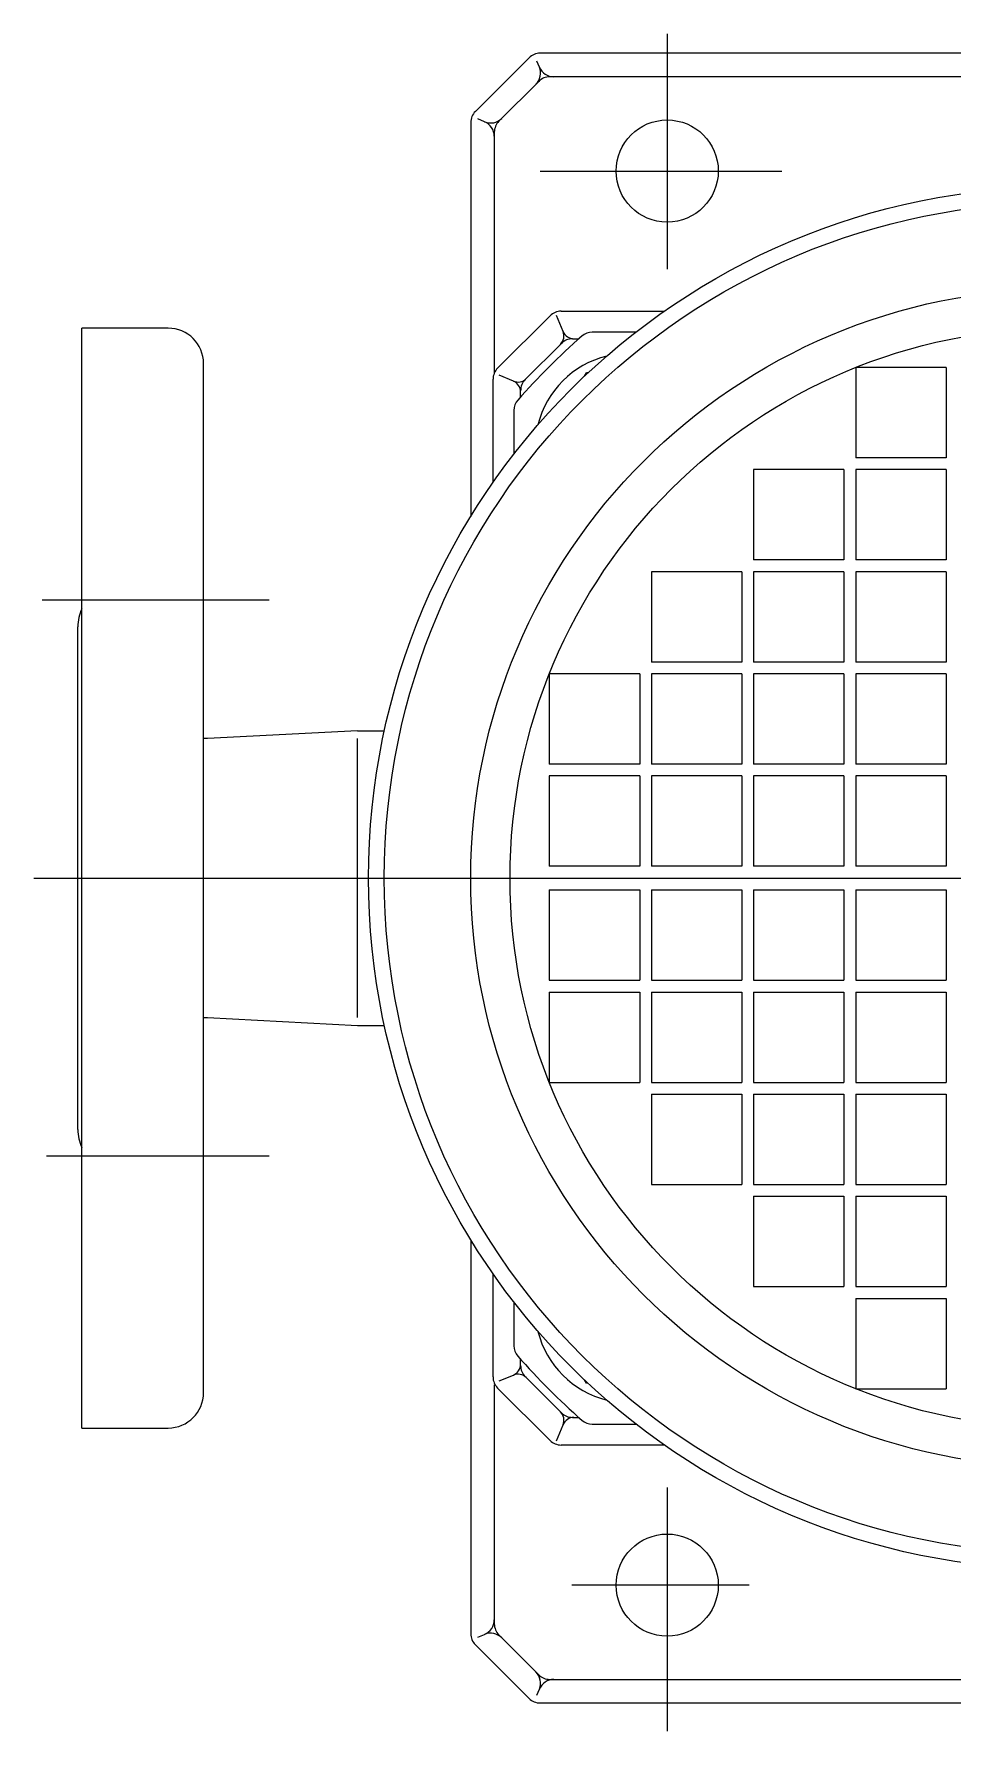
# Model space of a CAD drawing. Header units: millimetres. Extents: x 226317 to 226469, y 8188100 to 8188260.
# Drawn here: x 226391.5586 to 226391.6754, y 8188239.6 to 8188239.816 of the extents above; entities that cross this region are included whole.
import ezdxf

# ---------------------------------------------------------------- set-up
doc = ezdxf.new("R2010")
doc.units = ezdxf.units.MM
doc.layers.add('0-BLOCK-SANIT', color=8, linetype='Continuous', lineweight=25)

# ---------------------------------------------------------------- blocks, each defined once
blk = doc.blocks.new('manifold')
at = {"layer": '0-BLOCK-SANIT', "color": 8, "lineweight": 0}
for p, q in [((0.532647960819304, -1.693482048751321, -9.698933451613519e-07), (0.532647960819304, -1.954361688287463, -9.698933451613519e-07)), ((0.532647960819304, -1.693482048751321, -9.698933451613519e-07), (0.532647960819304, -1.954361688287463, -9.698933451613519e-07)), ((0.4972925828769803, -1.695085566432681, -9.698933451613519e-07), (0.4972925828769803, -1.723431026504841, -9.698933451613519e-07)), ((0.4972925828769803, -1.695085566432681, -9.698933451613519e-07), (0.4972925828769803, -1.723431026504841, -9.698933451613519e-07)), ((0.5680053224787116, -1.723431026504841, -9.698933451613519e-07), (0.5680053224787116, -1.694515986309852, -9.698933451613519e-07)), ((0.5680053224787116, -1.723431026504841, -9.698933451613519e-07), (0.5680053224787116, -1.694515986309852, -9.698933451613519e-07)), ((0.4626480517908931, -1.699563348607626, -9.698933451613519e-07), (0.4626480517908931, -1.710563348548021, -9.698933451613519e-07)), ((0.4626480517908931, -1.699563348607626, -9.698933451613519e-07), (0.6026478679850698, -1.699563348607626, -9.698933451613519e-07)), ((0.4626480517908931, -1.699563348607626, -9.698933451613519e-07), (0.4626480517908931, -1.710563348548021, -9.698933451613519e-07)), ((0.4626480517908931, -1.699563348607626, -9.698933451613519e-07), (0.6026478679850698, -1.699563348607626, -9.698933451613519e-07)), ((0.5006476854905486, -1.699063345731702, -9.698933451613519e-07), (0.5646482361480594, -1.699063345731702, -9.698933451613519e-07)), ((0.5006476854905486, -1.699063345731702, -9.698933451613519e-07), (0.5646482361480594, -1.699063345731702, -9.698933451613519e-07)), ((0.6026478679850698, -1.710563348548021, -9.698933451613519e-07), (0.6026478679850698, -1.699563348607626, -9.698933451613519e-07)), ((0.6026478679850698, -1.710563348548021, -9.698933451613519e-07), (0.6026478679850698, -1.699563348607626, -9.698933451613519e-07)), ((0.467147839255631, -1.715063350216951, -9.698933451613519e-07), (0.5981480525806546, -1.715063350216951, -9.698933451613519e-07)), ((0.467147839255631, -1.715063350216951, -9.698933451613519e-07), (0.5981480525806546, -1.715063350216951, -9.698933451613519e-07)), ((0.5148979602381587, -1.715063350216951, -9.698933451613519e-07), (0.5148979602381587, -1.715563833655324, -9.698933451613519e-07)), ((0.5148979602381587, -1.715063350216951, -9.698933451613519e-07), (0.5148979602381587, -1.715563833655324, -9.698933451613519e-07)), ((0.5503979297354817, -1.715563833655324, -9.698933451613519e-07), (0.5503979297354817, -1.715063350216951, -9.698933451613519e-07)), ((0.5503979297354817, -1.715563833655324, -9.698933451613519e-07), (0.5503979297354817, -1.715063350216951, -9.698933451613519e-07)), ((0.5148981576785445, -1.715563928650226, -9.698933451613519e-07), (0.5138981500640512, -1.734645163582172, -9.698933451613519e-07)), ((0.5148981576785445, -1.715563928650226, -9.698933451613519e-07), (0.5138981500640512, -1.734645163582172, -9.698933451613519e-07)), ((0.5513977622613311, -1.734641538874712, -9.698933451613519e-07), (0.5503978589549661, -1.715562248544302, -9.698933451613519e-07)), ((0.5513977622613311, -1.734641538874712, -9.698933451613519e-07), (0.5503978589549661, -1.715562248544302, -9.698933451613519e-07)), ((0.5138979302719235, -1.734644889773335, -9.698933451613519e-07), (0.5138979302719235, -1.73808556603035, -9.698933451613519e-07)), ((0.5138979302719235, -1.734644889773335, -9.698933451613519e-07), (0.5138979302719235, -1.73808556603035, -9.698933451613519e-07)), ((0.5148979602381587, -1.734643185453024, -9.698933451613519e-07), (0.5503979297354817, -1.734643185453024, -9.698933451613519e-07)), ((0.5148979602381587, -1.734643185453024, -9.698933451613519e-07), (0.5503979297354817, -1.734643185453024, -9.698933451613519e-07)), ((0.5513978386297822, -1.734642937721219, -9.698933451613519e-07), (0.5513978386297822, -1.73808556603035, -9.698933451613519e-07)), ((0.5513978386297822, -1.734642937721219, -9.698933451613519e-07), (0.5513978386297822, -1.73808556603035, -9.698933451613519e-07)), ((0.4350627129897475, -1.749651653633919, -9.698933451613519e-07), (0.4282344551756978, -1.756480086536612, -9.698933451613519e-07)), ((0.4350627129897475, -1.749651653633919, -9.698933451613519e-07), (0.4282344551756978, -1.756480086536612, -9.698933451613519e-07)), ((0.4866129877045751, -1.749066278280225, -9.698933451613519e-07), (0.4364765444770455, -1.749066278280225, -9.698933451613519e-07)), ((0.4866129877045751, -1.749066278280225, -9.698933451613519e-07), (0.4364765444770455, -1.749066278280225, -9.698933451613519e-07)), ((0.628850613720715, -1.749066278280225, -9.698933451613519e-07), (0.5786829655990005, -1.749066278280225, -9.698933451613519e-07)), ((0.628850613720715, -1.749066278280225, -9.698933451613519e-07), (0.5786829655990005, -1.749066278280225, -9.698933451613519e-07)), ((0.6370616974309087, -1.756480198295321, -9.698933451613519e-07), (0.6302332663908601, -1.749651594029274, -9.698933451613519e-07)), ((0.6370616974309087, -1.756480198295321, -9.698933451613519e-07), (0.6302332663908601, -1.749651594029274, -9.698933451613519e-07)), ((0.4360167095437646, -1.749955490173306, -9.698933451613519e-07), (0.4363794969394803, -1.750831326411571, -9.698933451613519e-07)), ((0.4360167095437646, -1.749955490173306, -9.698933451613519e-07), (0.4363794969394803, -1.750831326411571, -9.698933451613519e-07)), ((0.4691492738202214, -1.751901481242385, -9.698933451613519e-07), (0.4822847405448556, -1.751901481242385, -9.698933451613519e-07)), ((0.4691492738202214, -1.751901481242385, -9.698933451613519e-07), (0.4822847405448556, -1.751901481242385, -9.698933451613519e-07)), ((0.5830111810937524, -1.751901481242385, -9.698933451613519e-07), (0.5961467390879989, -1.751901481242385, -9.698933451613519e-07)), ((0.5830111810937524, -1.751901481242385, -9.698933451613519e-07), (0.5961467390879989, -1.751901481242385, -9.698933451613519e-07)), ((0.6289165681228042, -1.750831192301121, -9.698933451613519e-07), (0.6292793555185199, -1.749955365376081, -9.698933451613519e-07)), ((0.6289165681228042, -1.750831192301121, -9.698933451613519e-07), (0.6292793555185199, -1.749955365376081, -9.698933451613519e-07)), ((0.4363053673878312, -1.752651661576238, -9.698933451613519e-07), (0.4312346680089831, -1.757722489477601, -9.698933451613519e-07)), ((0.4363053673878312, -1.752651661576238, -9.698933451613519e-07), (0.4312346680089831, -1.757722489477601, -9.698933451613519e-07)), ((0.468156292103231, -1.752066278771963, -9.698933451613519e-07), (0.4377191895619035, -1.752066278771963, -9.698933451613519e-07)), ((0.468156292103231, -1.752066278771963, -9.698933451613519e-07), (0.4377191895619035, -1.752066278771963, -9.698933451613519e-07)), ((0.4677350157871842, -1.752487529010978, -9.698933451613519e-07), (0.4610703280195594, -1.759152213053312, -9.698933451613519e-07)), ((0.4677350157871842, -1.752487529010978, -9.698933451613519e-07), (0.4610703280195594, -1.759152213053312, -9.698933451613519e-07)), ((0.4686454823240638, -1.752685801999178, -9.698933451613519e-07), (0.4693925390020013, -1.754489352868404, -9.698933451613519e-07)), ((0.4686454823240638, -1.752685801999178, -9.698933451613519e-07), (0.4693925390020013, -1.754489352868404, -9.698933451613519e-07)), ((0.5959032913669944, -1.754489418060984, -9.698933451613519e-07), (0.5966504411771894, -1.752685649262276, -9.698933451613519e-07)), ((0.5959032913669944, -1.754489418060984, -9.698933451613519e-07), (0.5966504411771894, -1.752685649262276, -9.698933451613519e-07)), ((0.627576976083219, -1.752066278771963, -9.698933451613519e-07), (0.5969760240986943, -1.752066278771963, -9.698933451613519e-07)), ((0.627576976083219, -1.752066278771963, -9.698933451613519e-07), (0.5969760240986943, -1.752066278771963, -9.698933451613519e-07)), ((0.604225697927177, -1.759152302460279, -9.698933451613519e-07), (0.5975610101595521, -1.752487612830009, -9.698933451613519e-07)), ((0.604225697927177, -1.759152302460279, -9.698933451613519e-07), (0.5975610101595521, -1.752487612830009, -9.698933451613519e-07)), ((0.6340618273243308, -1.757722949550953, -9.698933451613519e-07), (0.6289911298081279, -1.752652117924299, -9.698933451613519e-07)), ((0.6340618273243308, -1.757722949550953, -9.698933451613519e-07), (0.6289911298081279, -1.752652117924299, -9.698933451613519e-07)), ((0.4691904028877616, -1.756001049594488, -9.698933451613519e-07), (0.4645838523283601, -1.760607602016535, -9.698933451613519e-07)), ((0.4691904028877616, -1.756001049594488, -9.698933451613519e-07), (0.4645838523283601, -1.760607602016535, -9.698933451613519e-07)), ((0.4706045342609286, -1.755414908693638, -9.698933451613519e-07), (0.4713990902528167, -1.755414908693638, -9.698933451613519e-07)), ((0.4706045342609286, -1.755414908693638, -9.698933451613519e-07), (0.4713990902528167, -1.755414908693638, -9.698933451613519e-07)), ((0.478671002201736, -1.754563106165733, -9.698933451613519e-07), (0.4731185724958777, -1.754563106165733, -9.698933451613519e-07)), ((0.478671002201736, -1.754563106165733, -9.698933451613519e-07), (0.4731185724958777, -1.754563106165733, -9.698933451613519e-07)), ((0.5921769225969911, -1.754563106165733, -9.698933451613519e-07), (0.586624919436872, -1.754563106165733, -9.698933451613519e-07)), ((0.5921769225969911, -1.754563106165733, -9.698933451613519e-07), (0.586624919436872, -1.754563106165733, -9.698933451613519e-07)), ((0.5938968313857913, -1.755414908693638, -9.698933451613519e-07), (0.594691296108067, -1.755414908693638, -9.698933451613519e-07)), ((0.5938968313857913, -1.755414908693638, -9.698933451613519e-07), (0.594691296108067, -1.755414908693638, -9.698933451613519e-07)), ((0.6007121754810214, -1.760607687698212, -9.698933451613519e-07), (0.5961056230589747, -1.75600113341352, -9.698933451613519e-07)), ((0.6007121754810214, -1.760607687698212, -9.698933451613519e-07), (0.5961056230589747, -1.75600113341352, -9.698933451613519e-07)), ((0.4276479603722692, -1.757895378337707, -9.698933451613519e-07), (0.4276479603722692, -1.890237174869981, -9.698933451613519e-07)), ((0.4276479603722692, -1.757895378337707, -9.698933451613519e-07), (0.4276479603722692, -1.890237174869981, -9.698933451613519e-07)), ((0.4286451796069741, -1.757477518112864, -9.698933451613519e-07), (0.4294137610122561, -1.757795883284416, -9.698933451613519e-07)), ((0.4286451796069741, -1.757477518112864, -9.698933451613519e-07), (0.4294137610122561, -1.757795883284416, -9.698933451613519e-07)), ((0.6226478694006801, -1.757893182279076, -9.698933451613519e-07), (0.6226478694006801, -1.78865001903614, -9.698933451613519e-07)), ((0.6226478694006801, -1.757893182279076, -9.698933451613519e-07), (0.6226478694006801, -1.78865001903614, -9.698933451613519e-07)), ((0.6358821084722877, -1.757795598299708, -9.698933451613519e-07), (0.6366506880149245, -1.757477229402866, -9.698933451613519e-07)), ((0.6358821084722877, -1.757795598299708, -9.698933451613519e-07), (0.6366506880149245, -1.757477229402866, -9.698933451613519e-07)), ((0.6376478532329202, -1.890236202569213, -9.698933451613519e-07), (0.6376478532329202, -1.757893670292106, -9.698933451613519e-07)), ((0.6376478532329202, -1.890236202569213, -9.698933451613519e-07), (0.6376478532329202, -1.757893670292106, -9.698933451613519e-07)), ((0.4306479608640075, -1.759137565211859, -9.698933451613519e-07), (0.4306479608640075, -1.888994011969771, -9.698933451613519e-07)), ((0.4306479608640075, -1.759137565211859, -9.698933451613519e-07), (0.4306479608640075, -1.888994011969771, -9.698933451613519e-07)), ((0.46048444788903, -1.77370177389821, -9.698933451613519e-07), (0.46048444788903, -1.760566521377768, -9.698933451613519e-07)), ((0.46048444788903, -1.77370177389821, -9.698933451613519e-07), (0.46048444788903, -1.760566521377768, -9.698933451613519e-07)), ((0.4610361298546195, -1.759965658129659, -9.698933451613519e-07), (0.4630723921582103, -1.760809119732585, -9.698933451613519e-07)), ((0.4610361298546195, -1.759965658129659, -9.698933451613519e-07), (0.4630723921582103, -1.760809119732585, -9.698933451613519e-07)), ((0.5181479612365365, -1.75906481401762, -9.698933451613519e-07), (0.5066479602828622, -1.75906481401762, -9.698933451613519e-07)), ((0.5066479602828622, -1.75906481401762, -9.698933451613519e-07), (0.5066479602828622, -1.770564813108649, -9.698933451613519e-07)), ((0.5181479612365365, -1.75906481401762, -9.698933451613519e-07), (0.5066479602828622, -1.75906481401762, -9.698933451613519e-07)), ((0.5066479602828622, -1.75906481401762, -9.698933451613519e-07), (0.5066479602828622, -1.770564813108649, -9.698933451613519e-07)), ((0.5181479612365365, -1.75906481401762, -9.698933451613519e-07), (0.5181479612365365, -1.770564813108649, -9.698933451613519e-07)), ((0.5181479612365365, -1.75906481401762, -9.698933451613519e-07), (0.5181479612365365, -1.770564813108649, -9.698933451613519e-07)), ((0.5196479605510831, -1.75906481401762, -9.698933451613519e-07), (0.5196479605510831, -1.770564813108649, -9.698933451613519e-07)), ((0.5311479615047574, -1.75906481401762, -9.698933451613519e-07), (0.5196479605510831, -1.75906481401762, -9.698933451613519e-07)), ((0.5196479605510831, -1.75906481401762, -9.698933451613519e-07), (0.5196479605510831, -1.770564813108649, -9.698933451613519e-07)), ((0.5311479615047574, -1.75906481401762, -9.698933451613519e-07), (0.5196479605510831, -1.75906481401762, -9.698933451613519e-07)), ((0.5311479615047574, -1.75906481401762, -9.698933451613519e-07), (0.5311479615047574, -1.770564813108649, -9.698933451613519e-07)), ((0.5311479615047574, -1.75906481401762, -9.698933451613519e-07), (0.5311479615047574, -1.770564813108649, -9.698933451613519e-07)), ((0.5341479601338506, -1.770564813108649, -9.698933451613519e-07), (0.5341479601338506, -1.75906481401762, -9.698933451613519e-07)), ((0.5456479610875249, -1.75906481401762, -9.698933451613519e-07), (0.5341479601338506, -1.75906481401762, -9.698933451613519e-07)), ((0.5341479601338506, -1.770564813108649, -9.698933451613519e-07), (0.5341479601338506, -1.75906481401762, -9.698933451613519e-07)), ((0.5456479610875249, -1.75906481401762, -9.698933451613519e-07), (0.5341479601338506, -1.75906481401762, -9.698933451613519e-07)), ((0.5456479610875249, -1.770564813108649, -9.698933451613519e-07), (0.5456479610875249, -1.75906481401762, -9.698933451613519e-07)), ((0.5456479610875249, -1.770564813108649, -9.698933451613519e-07), (0.5456479610875249, -1.75906481401762, -9.698933451613519e-07)), ((0.5471479604020715, -1.770564813108649, -9.698933451613519e-07), (0.5471479604020715, -1.75906481401762, -9.698933451613519e-07)), ((0.5586479613557458, -1.75906481401762, -9.698933451613519e-07), (0.5471479604020715, -1.75906481401762, -9.698933451613519e-07)), ((0.5471479604020715, -1.770564813108649, -9.698933451613519e-07), (0.5471479604020715, -1.75906481401762, -9.698933451613519e-07)), ((0.5586479613557458, -1.75906481401762, -9.698933451613519e-07), (0.5471479604020715, -1.75906481401762, -9.698933451613519e-07)), ((0.5586479613557458, -1.770564813108649, -9.698933451613519e-07), (0.5586479613557458, -1.75906481401762, -9.698933451613519e-07)), ((0.5586479613557458, -1.770564813108649, -9.698933451613519e-07), (0.5586479613557458, -1.75906481401762, -9.698933451613519e-07)), ((0.6022237027063966, -1.760809453146067, -9.698933451613519e-07), (0.604260022751987, -1.759965969191398, -9.698933451613519e-07)), ((0.6022237027063966, -1.760809453146067, -9.698933451613519e-07), (0.604260022751987, -1.759965969191398, -9.698933451613519e-07)), ((0.604811473749578, -1.760566521377768, -9.698933451613519e-07), (0.604811473749578, -1.77370177389821, -9.698933451613519e-07)), ((0.604811473749578, -1.760566521377768, -9.698933451613519e-07), (0.604811473749578, -1.77370177389821, -9.698933451613519e-07)), ((0.634647854603827, -1.888993522094097, -9.698933451613519e-07), (0.634647854603827, -1.759136833192315, -9.698933451613519e-07)), ((0.634647854603827, -1.888993522094097, -9.698933451613519e-07), (0.634647854603827, -1.759136833192315, -9.698933451613519e-07)), ((0.4426479926332831, -1.784477654786315, -9.698933451613519e-07), (0.4426479926332831, -1.761921746598091, -9.698933451613519e-07)), ((0.4426479926332831, -1.784477654786315, -9.698933451613519e-07), (0.4426479926332831, -1.761921746598091, -9.698933451613519e-07)), ((0.4639979666098952, -1.76202208729228, -9.698933451613519e-07), (0.4639979666098952, -1.762816278205719, -9.698933451613519e-07)), ((0.4639979666098952, -1.76202208729228, -9.698933451613519e-07), (0.4639979666098952, -1.762816278205719, -9.698933451613519e-07)), ((0.6012979550287127, -1.76202208729228, -9.698933451613519e-07), (0.6012979550287127, -1.762816278205719, -9.698933451613519e-07)), ((0.6012979550287127, -1.76202208729228, -9.698933451613519e-07), (0.6012979550287127, -1.762816278205719, -9.698933451613519e-07)), ((0.4631479615345597, -1.764533806534018, -9.698933451613519e-07), (0.4631479615345597, -1.770085565687623, -9.698933451613519e-07)), ((0.4631479615345597, -1.764533806534018, -9.698933451613519e-07), (0.4631479615345597, -1.770085565687623, -9.698933451613519e-07)), ((0.4683463247492909, -1.763987420068588, -9.698933451613519e-07), (0.4683463247492909, -1.763778196589556, -9.698933451613519e-07)), ((0.4683463247492909, -1.763987420068588, -9.698933451613519e-07), (0.4683463247492909, -1.763778196589556, -9.698933451613519e-07)), ((0.4683464178815484, -1.763778302760329, -9.698933451613519e-07), (0.4687767894938588, -1.763529825897422, -9.698933451613519e-07)), ((0.4683464178815484, -1.763778302760329, -9.698933451613519e-07), (0.4687767894938588, -1.763529825897422, -9.698933451613519e-07)), ((0.5965191712602973, -1.76352987246355, -9.698933451613519e-07), (0.5969494367018342, -1.763778287859168, -9.698933451613519e-07)), ((0.5965191712602973, -1.76352987246355, -9.698933451613519e-07), (0.5969494367018342, -1.763778287859168, -9.698933451613519e-07)), ((0.5969495354220271, -1.763987420068588, -9.698933451613519e-07), (0.5969495354220271, -1.763778196589556, -9.698933451613519e-07)), ((0.5969495354220271, -1.763987420068588, -9.698933451613519e-07), (0.5969495354220271, -1.763778196589556, -9.698933451613519e-07)), ((0.6021476248279214, -1.770085325406399, -9.698933451613519e-07), (0.6021476248279214, -1.764533806534018, -9.698933451613519e-07)), ((0.6021476248279214, -1.770085325406399, -9.698933451613519e-07), (0.6021476248279214, -1.764533806534018, -9.698933451613519e-07)), ((0.5181479612365365, -1.770564813108649, -9.698933451613519e-07), (0.5066479602828622, -1.770564813108649, -9.698933451613519e-07)), ((0.5181479612365365, -1.770564813108649, -9.698933451613519e-07), (0.5066479602828622, -1.770564813108649, -9.698933451613519e-07)), ((0.5311479615047574, -1.770564813108649, -9.698933451613519e-07), (0.5196479605510831, -1.770564813108649, -9.698933451613519e-07)), ((0.5311479615047574, -1.770564813108649, -9.698933451613519e-07), (0.5196479605510831, -1.770564813108649, -9.698933451613519e-07)), ((0.5456479610875249, -1.770564813108649, -9.698933451613519e-07), (0.5341479601338506, -1.770564813108649, -9.698933451613519e-07)), ((0.5456479610875249, -1.770564813108649, -9.698933451613519e-07), (0.5341479601338506, -1.770564813108649, -9.698933451613519e-07)), ((0.5586479613557458, -1.770564813108649, -9.698933451613519e-07), (0.5471479604020715, -1.770564813108649, -9.698933451613519e-07)), ((0.5586479613557458, -1.770564813108649, -9.698933451613519e-07), (0.5471479604020715, -1.770564813108649, -9.698933451613519e-07)), ((0.5051479609683156, -1.772064812423196, -9.698933451613519e-07), (0.4936479600146413, -1.772064812423196, -9.698933451613519e-07)), ((0.4936479600146413, -1.772064812423196, -9.698933451613519e-07), (0.4936479600146413, -1.78356481337687, -9.698933451613519e-07)), ((0.5051479609683156, -1.772064812423196, -9.698933451613519e-07), (0.4936479600146413, -1.772064812423196, -9.698933451613519e-07)), ((0.4936479600146413, -1.772064812423196, -9.698933451613519e-07), (0.4936479600146413, -1.78356481337687, -9.698933451613519e-07)), ((0.5051479609683156, -1.772064812423196, -9.698933451613519e-07), (0.5051479609683156, -1.78356481337687, -9.698933451613519e-07)), ((0.5051479609683156, -1.772064812423196, -9.698933451613519e-07), (0.5051479609683156, -1.78356481337687, -9.698933451613519e-07)), ((0.5181479612365365, -1.772064812423196, -9.698933451613519e-07), (0.5066479602828622, -1.772064812423196, -9.698933451613519e-07)), ((0.5066479602828622, -1.772064812423196, -9.698933451613519e-07), (0.5066479602828622, -1.78356481337687, -9.698933451613519e-07)), ((0.5181479612365365, -1.772064812423196, -9.698933451613519e-07), (0.5066479602828622, -1.772064812423196, -9.698933451613519e-07)), ((0.5066479602828622, -1.772064812423196, -9.698933451613519e-07), (0.5066479602828622, -1.78356481337687, -9.698933451613519e-07)), ((0.5181479612365365, -1.772064812423196, -9.698933451613519e-07), (0.5181479612365365, -1.78356481337687, -9.698933451613519e-07)), ((0.5181479612365365, -1.772064812423196, -9.698933451613519e-07), (0.5181479612365365, -1.78356481337687, -9.698933451613519e-07)), ((0.5311479615047574, -1.772064812423196, -9.698933451613519e-07), (0.5196479605510831, -1.772064812423196, -9.698933451613519e-07)), ((0.5196479605510831, -1.772064812423196, -9.698933451613519e-07), (0.5196479605510831, -1.78356481337687, -9.698933451613519e-07)), ((0.5311479615047574, -1.772064812423196, -9.698933451613519e-07), (0.5196479605510831, -1.772064812423196, -9.698933451613519e-07)), ((0.5196479605510831, -1.772064812423196, -9.698933451613519e-07), (0.5196479605510831, -1.78356481337687, -9.698933451613519e-07)), ((0.5311479615047574, -1.772064812423196, -9.698933451613519e-07), (0.5311479615047574, -1.78356481337687, -9.698933451613519e-07)), ((0.5311479615047574, -1.772064812423196, -9.698933451613519e-07), (0.5311479615047574, -1.78356481337687, -9.698933451613519e-07)), ((0.5456479610875249, -1.772064812423196, -9.698933451613519e-07), (0.5341479601338506, -1.772064812423196, -9.698933451613519e-07)), ((0.5341479601338506, -1.78356481337687, -9.698933451613519e-07), (0.5341479601338506, -1.772064812423196, -9.698933451613519e-07)), ((0.5456479610875249, -1.772064812423196, -9.698933451613519e-07), (0.5341479601338506, -1.772064812423196, -9.698933451613519e-07)), ((0.5341479601338506, -1.78356481337687, -9.698933451613519e-07), (0.5341479601338506, -1.772064812423196, -9.698933451613519e-07)), ((0.5456479610875249, -1.78356481337687, -9.698933451613519e-07), (0.5456479610875249, -1.772064812423196, -9.698933451613519e-07)), ((0.5456479610875249, -1.78356481337687, -9.698933451613519e-07), (0.5456479610875249, -1.772064812423196, -9.698933451613519e-07)), ((0.5471479604020715, -1.78356481337687, -9.698933451613519e-07), (0.5471479604020715, -1.772064812423196, -9.698933451613519e-07)), ((0.5586479613557458, -1.772064812423196, -9.698933451613519e-07), (0.5471479604020715, -1.772064812423196, -9.698933451613519e-07)), ((0.5471479604020715, -1.78356481337687, -9.698933451613519e-07), (0.5471479604020715, -1.772064812423196, -9.698933451613519e-07)), ((0.5586479613557458, -1.772064812423196, -9.698933451613519e-07), (0.5471479604020715, -1.772064812423196, -9.698933451613519e-07)), ((0.5586479613557458, -1.78356481337687, -9.698933451613519e-07), (0.5586479613557458, -1.772064812423196, -9.698933451613519e-07)), ((0.5586479613557458, -1.78356481337687, -9.698933451613519e-07), (0.5586479613557458, -1.772064812423196, -9.698933451613519e-07)), ((0.5601479606702924, -1.78356481337687, -9.698933451613519e-07), (0.5601479606702924, -1.772064812423196, -9.698933451613519e-07)), ((0.5716479597613215, -1.772064812423196, -9.698933451613519e-07), (0.5601479606702924, -1.772064812423196, -9.698933451613519e-07)), ((0.5601479606702924, -1.78356481337687, -9.698933451613519e-07), (0.5601479606702924, -1.772064812423196, -9.698933451613519e-07)), ((0.5716479597613215, -1.772064812423196, -9.698933451613519e-07), (0.5601479606702924, -1.772064812423196, -9.698933451613519e-07)), ((0.5716479597613215, -1.78356481337687, -9.698933451613519e-07), (0.5716479597613215, -1.772064812423196, -9.698933451613519e-07)), ((0.5716479597613215, -1.78356481337687, -9.698933451613519e-07), (0.5716479597613215, -1.772064812423196, -9.698933451613519e-07)), ((0.4550573537126184, -1.774064568744507, -9.698933451613519e-07), (0.4240731624886394, -1.774064568744507, -9.698933451613519e-07)), ((0.4550573537126184, -1.774064568744507, -9.698933451613519e-07), (0.4240731624886394, -1.774064568744507, -9.698933451613519e-07)), ((0.6400993457064033, -1.774064812751021, -9.698933451613519e-07), (0.6101746177300811, -1.774064812751021, -9.698933451613519e-07)), ((0.6400993457064033, -1.774064812751021, -9.698933451613519e-07), (0.6101746177300811, -1.774064812751021, -9.698933451613519e-07)), ((0.5051479609683156, -1.78356481337687, -9.698933451613519e-07), (0.4936479600146413, -1.78356481337687, -9.698933451613519e-07)), ((0.5051479609683156, -1.78356481337687, -9.698933451613519e-07), (0.4936479600146413, -1.78356481337687, -9.698933451613519e-07)), ((0.5181479612365365, -1.78356481337687, -9.698933451613519e-07), (0.5066479602828622, -1.78356481337687, -9.698933451613519e-07)), ((0.5181479612365365, -1.78356481337687, -9.698933451613519e-07), (0.5066479602828622, -1.78356481337687, -9.698933451613519e-07)), ((0.5311479615047574, -1.78356481337687, -9.698933451613519e-07), (0.5196479605510831, -1.78356481337687, -9.698933451613519e-07)), ((0.5311479615047574, -1.78356481337687, -9.698933451613519e-07), (0.5196479605510831, -1.78356481337687, -9.698933451613519e-07)), ((0.5456479610875249, -1.78356481337687, -9.698933451613519e-07), (0.5341479601338506, -1.78356481337687, -9.698933451613519e-07)), ((0.5456479610875249, -1.78356481337687, -9.698933451613519e-07), (0.5341479601338506, -1.78356481337687, -9.698933451613519e-07)), ((0.5586479613557458, -1.78356481337687, -9.698933451613519e-07), (0.5471479604020715, -1.78356481337687, -9.698933451613519e-07)), ((0.5586479613557458, -1.78356481337687, -9.698933451613519e-07), (0.5471479604020715, -1.78356481337687, -9.698933451613519e-07)), ((0.5716479597613215, -1.78356481337687, -9.698933451613519e-07), (0.5601479606702924, -1.78356481337687, -9.698933451613519e-07)), ((0.5716479597613215, -1.78356481337687, -9.698933451613519e-07), (0.5601479606702924, -1.78356481337687, -9.698933451613519e-07)), ((0.4921479607000947, -1.785064812691417, -9.698933451613519e-07), (0.4806479597464204, -1.785064812691417, -9.698933451613519e-07)), ((0.4806479597464204, -1.785064812691417, -9.698933451613519e-07), (0.4806479597464204, -1.796564813645091, -9.698933451613519e-07)), ((0.4921479607000947, -1.785064812691417, -9.698933451613519e-07), (0.4806479597464204, -1.785064812691417, -9.698933451613519e-07)), ((0.4806479597464204, -1.785064812691417, -9.698933451613519e-07), (0.4806479597464204, -1.796564813645091, -9.698933451613519e-07)), ((0.4921479607000947, -1.785064812691417, -9.698933451613519e-07), (0.4921479607000947, -1.796564813645091, -9.698933451613519e-07)), ((0.4921479607000947, -1.785064812691417, -9.698933451613519e-07), (0.4921479607000947, -1.796564813645091, -9.698933451613519e-07)), ((0.5051479609683156, -1.785064812691417, -9.698933451613519e-07), (0.4936479600146413, -1.785064812691417, -9.698933451613519e-07)), ((0.4936479600146413, -1.785064812691417, -9.698933451613519e-07), (0.4936479600146413, -1.796564813645091, -9.698933451613519e-07)), ((0.5051479609683156, -1.785064812691417, -9.698933451613519e-07), (0.4936479600146413, -1.785064812691417, -9.698933451613519e-07)), ((0.4936479600146413, -1.785064812691417, -9.698933451613519e-07), (0.4936479600146413, -1.796564813645091, -9.698933451613519e-07)), ((0.5051479609683156, -1.785064812691417, -9.698933451613519e-07), (0.5051479609683156, -1.796564813645091, -9.698933451613519e-07)), ((0.5051479609683156, -1.785064812691417, -9.698933451613519e-07), (0.5051479609683156, -1.796564813645091, -9.698933451613519e-07)), ((0.5181479612365365, -1.785064812691417, -9.698933451613519e-07), (0.5066479602828622, -1.785064812691417, -9.698933451613519e-07)), ((0.5066479602828622, -1.785064812691417, -9.698933451613519e-07), (0.5066479602828622, -1.796564813645091, -9.698933451613519e-07)), ((0.5181479612365365, -1.785064812691417, -9.698933451613519e-07), (0.5066479602828622, -1.785064812691417, -9.698933451613519e-07)), ((0.5066479602828622, -1.785064812691417, -9.698933451613519e-07), (0.5066479602828622, -1.796564813645091, -9.698933451613519e-07)), ((0.5181479612365365, -1.785064812691417, -9.698933451613519e-07), (0.5181479612365365, -1.796564813645091, -9.698933451613519e-07)), ((0.5181479612365365, -1.785064812691417, -9.698933451613519e-07), (0.5181479612365365, -1.796564813645091, -9.698933451613519e-07)), ((0.5311479615047574, -1.785064812691417, -9.698933451613519e-07), (0.5196479605510831, -1.785064812691417, -9.698933451613519e-07)), ((0.5196479605510831, -1.785064812691417, -9.698933451613519e-07), (0.5196479605510831, -1.796564813645091, -9.698933451613519e-07)), ((0.5311479615047574, -1.785064812691417, -9.698933451613519e-07), (0.5196479605510831, -1.785064812691417, -9.698933451613519e-07)), ((0.5196479605510831, -1.785064812691417, -9.698933451613519e-07), (0.5196479605510831, -1.796564813645091, -9.698933451613519e-07)), ((0.5311479615047574, -1.785064812691417, -9.698933451613519e-07), (0.5311479615047574, -1.796564813645091, -9.698933451613519e-07)), ((0.5311479615047574, -1.785064812691417, -9.698933451613519e-07), (0.5311479615047574, -1.796564813645091, -9.698933451613519e-07)), ((0.5456479610875249, -1.785064812691417, -9.698933451613519e-07), (0.5341479601338506, -1.785064812691417, -9.698933451613519e-07)), ((0.5341479601338506, -1.796564813645091, -9.698933451613519e-07), (0.5341479601338506, -1.785064812691417, -9.698933451613519e-07)), ((0.5456479610875249, -1.785064812691417, -9.698933451613519e-07), (0.5341479601338506, -1.785064812691417, -9.698933451613519e-07)), ((0.5341479601338506, -1.796564813645091, -9.698933451613519e-07), (0.5341479601338506, -1.785064812691417, -9.698933451613519e-07)), ((0.5456479610875249, -1.796564813645091, -9.698933451613519e-07), (0.5456479610875249, -1.785064812691417, -9.698933451613519e-07)), ((0.5456479610875249, -1.796564813645091, -9.698933451613519e-07), (0.5456479610875249, -1.785064812691417, -9.698933451613519e-07)), ((0.5471479604020715, -1.796564813645091, -9.698933451613519e-07), (0.5471479604020715, -1.785064812691417, -9.698933451613519e-07)), ((0.5586479613557458, -1.785064812691417, -9.698933451613519e-07), (0.5471479604020715, -1.785064812691417, -9.698933451613519e-07)), ((0.5471479604020715, -1.796564813645091, -9.698933451613519e-07), (0.5471479604020715, -1.785064812691417, -9.698933451613519e-07)), ((0.5586479613557458, -1.785064812691417, -9.698933451613519e-07), (0.5471479604020715, -1.785064812691417, -9.698933451613519e-07)), ((0.5586479613557458, -1.796564813645091, -9.698933451613519e-07), (0.5586479613557458, -1.785064812691417, -9.698933451613519e-07)), ((0.5586479613557458, -1.796564813645091, -9.698933451613519e-07), (0.5586479613557458, -1.785064812691417, -9.698933451613519e-07)), ((0.5601479606702924, -1.796564813645091, -9.698933451613519e-07), (0.5601479606702924, -1.785064812691417, -9.698933451613519e-07)), ((0.5716479597613215, -1.785064812691417, -9.698933451613519e-07), (0.5601479606702924, -1.785064812691417, -9.698933451613519e-07)), ((0.5601479606702924, -1.796564813645091, -9.698933451613519e-07), (0.5601479606702924, -1.785064812691417, -9.698933451613519e-07)), ((0.5716479597613215, -1.785064812691417, -9.698933451613519e-07), (0.5601479606702924, -1.785064812691417, -9.698933451613519e-07)), ((0.5716479597613215, -1.796564813645091, -9.698933451613519e-07), (0.5716479597613215, -1.785064812691417, -9.698933451613519e-07)), ((0.5716479597613215, -1.796564813645091, -9.698933451613519e-07), (0.5716479597613215, -1.785064812691417, -9.698933451613519e-07)), ((0.5731479609385133, -1.796564813645091, -9.698933451613519e-07), (0.5731479609385133, -1.785064812691417, -9.698933451613519e-07)), ((0.5846479600295424, -1.785064812691417, -9.698933451613519e-07), (0.5731479609385133, -1.785064812691417, -9.698933451613519e-07)), ((0.5731479609385133, -1.796564813645091, -9.698933451613519e-07), (0.5731479609385133, -1.785064812691417, -9.698933451613519e-07)), ((0.5846479600295424, -1.785064812691417, -9.698933451613519e-07), (0.5731479609385133, -1.785064812691417, -9.698933451613519e-07)), ((0.5846479600295424, -1.796564813645091, -9.698933451613519e-07), (0.5846479600295424, -1.785064812691417, -9.698933451613519e-07)), ((0.5846479600295424, -1.796564813645091, -9.698933451613519e-07), (0.5846479600295424, -1.785064812691417, -9.698933451613519e-07)), ((0.4921479607000947, -1.796564813645091, -9.698933451613519e-07), (0.4806479597464204, -1.796564813645091, -9.698933451613519e-07)), ((0.4921479607000947, -1.796564813645091, -9.698933451613519e-07), (0.4806479597464204, -1.796564813645091, -9.698933451613519e-07)), ((0.5051479609683156, -1.796564813645091, -9.698933451613519e-07), (0.4936479600146413, -1.796564813645091, -9.698933451613519e-07)), ((0.5051479609683156, -1.796564813645091, -9.698933451613519e-07), (0.4936479600146413, -1.796564813645091, -9.698933451613519e-07)), ((0.5181479612365365, -1.796564813645091, -9.698933451613519e-07), (0.5066479602828622, -1.796564813645091, -9.698933451613519e-07)), ((0.5181479612365365, -1.796564813645091, -9.698933451613519e-07), (0.5066479602828622, -1.796564813645091, -9.698933451613519e-07)), ((0.5311479615047574, -1.796564813645091, -9.698933451613519e-07), (0.5196479605510831, -1.796564813645091, -9.698933451613519e-07)), ((0.5311479615047574, -1.796564813645091, -9.698933451613519e-07), (0.5196479605510831, -1.796564813645091, -9.698933451613519e-07)), ((0.5456479610875249, -1.796564813645091, -9.698933451613519e-07), (0.5341479601338506, -1.796564813645091, -9.698933451613519e-07)), ((0.5456479610875249, -1.796564813645091, -9.698933451613519e-07), (0.5341479601338506, -1.796564813645091, -9.698933451613519e-07)), ((0.5586479613557458, -1.796564813645091, -9.698933451613519e-07), (0.5471479604020715, -1.796564813645091, -9.698933451613519e-07)), ((0.5586479613557458, -1.796564813645091, -9.698933451613519e-07), (0.5471479604020715, -1.796564813645091, -9.698933451613519e-07)), ((0.5716479597613215, -1.796564813645091, -9.698933451613519e-07), (0.5601479606702924, -1.796564813645091, -9.698933451613519e-07)), ((0.5716479597613215, -1.796564813645091, -9.698933451613519e-07), (0.5601479606702924, -1.796564813645091, -9.698933451613519e-07)), ((0.5846479600295424, -1.796564813645091, -9.698933451613519e-07), (0.5731479609385133, -1.796564813645091, -9.698933451613519e-07)), ((0.5846479600295424, -1.796564813645091, -9.698933451613519e-07), (0.5731479609385133, -1.796564813645091, -9.698933451613519e-07)), ((0.4791479604318738, -1.798064814822283, -9.698933451613519e-07), (0.4676479613408446, -1.798064814822283, -9.698933451613519e-07)), ((0.4676479613408446, -1.798064814822283, -9.698933451613519e-07), (0.4676479613408446, -1.809564813913312, -9.698933451613519e-07)), ((0.4791479604318738, -1.798064814822283, -9.698933451613519e-07), (0.4676479613408446, -1.798064814822283, -9.698933451613519e-07)), ((0.4676479613408446, -1.798064814822283, -9.698933451613519e-07), (0.4676479613408446, -1.809564813913312, -9.698933451613519e-07)), ((0.4791479604318738, -1.798064814822283, -9.698933451613519e-07), (0.4791479604318738, -1.809564813913312, -9.698933451613519e-07)), ((0.4791479604318738, -1.798064814822283, -9.698933451613519e-07), (0.4791479604318738, -1.809564813913312, -9.698933451613519e-07)), ((0.4921479607000947, -1.798064814822283, -9.698933451613519e-07), (0.4806479597464204, -1.798064814822283, -9.698933451613519e-07)), ((0.4806479597464204, -1.798064814822283, -9.698933451613519e-07), (0.4806479597464204, -1.809564813913312, -9.698933451613519e-07)), ((0.4921479607000947, -1.798064814822283, -9.698933451613519e-07), (0.4806479597464204, -1.798064814822283, -9.698933451613519e-07)), ((0.4806479597464204, -1.798064814822283, -9.698933451613519e-07), (0.4806479597464204, -1.809564813913312, -9.698933451613519e-07)), ((0.4921479607000947, -1.798064814822283, -9.698933451613519e-07), (0.4921479607000947, -1.809564813913312, -9.698933451613519e-07)), ((0.4921479607000947, -1.798064814822283, -9.698933451613519e-07), (0.4921479607000947, -1.809564813913312, -9.698933451613519e-07)), ((0.5051479609683156, -1.798064814822283, -9.698933451613519e-07), (0.4936479600146413, -1.798064814822283, -9.698933451613519e-07)), ((0.4936479600146413, -1.798064814822283, -9.698933451613519e-07), (0.4936479600146413, -1.809564813913312, -9.698933451613519e-07)), ((0.5051479609683156, -1.798064814822283, -9.698933451613519e-07), (0.4936479600146413, -1.798064814822283, -9.698933451613519e-07)), ((0.4936479600146413, -1.798064814822283, -9.698933451613519e-07), (0.4936479600146413, -1.809564813913312, -9.698933451613519e-07)), ((0.5051479609683156, -1.798064814822283, -9.698933451613519e-07), (0.5051479609683156, -1.809564813913312, -9.698933451613519e-07)), ((0.5051479609683156, -1.798064814822283, -9.698933451613519e-07), (0.5051479609683156, -1.809564813913312, -9.698933451613519e-07)), ((0.5181479612365365, -1.798064814822283, -9.698933451613519e-07), (0.5066479602828622, -1.798064814822283, -9.698933451613519e-07)), ((0.5066479602828622, -1.798064814822283, -9.698933451613519e-07), (0.5066479602828622, -1.809564813913312, -9.698933451613519e-07)), ((0.5181479612365365, -1.798064814822283, -9.698933451613519e-07), (0.5066479602828622, -1.798064814822283, -9.698933451613519e-07)), ((0.5066479602828622, -1.798064814822283, -9.698933451613519e-07), (0.5066479602828622, -1.809564813913312, -9.698933451613519e-07)), ((0.5181479612365365, -1.798064814822283, -9.698933451613519e-07), (0.5181479612365365, -1.809564813913312, -9.698933451613519e-07)), ((0.5181479612365365, -1.798064814822283, -9.698933451613519e-07), (0.5181479612365365, -1.809564813913312, -9.698933451613519e-07)), ((0.5196479605510831, -1.798064814822283, -9.698933451613519e-07), (0.5196479605510831, -1.809564813913312, -9.698933451613519e-07)), ((0.5311479615047574, -1.798064814822283, -9.698933451613519e-07), (0.5196479605510831, -1.798064814822283, -9.698933451613519e-07)), ((0.5196479605510831, -1.798064814822283, -9.698933451613519e-07), (0.5196479605510831, -1.809564813913312, -9.698933451613519e-07)), ((0.5311479615047574, -1.798064814822283, -9.698933451613519e-07), (0.5196479605510831, -1.798064814822283, -9.698933451613519e-07)), ((0.5311479615047574, -1.798064814822283, -9.698933451613519e-07), (0.5311479615047574, -1.809564813913312, -9.698933451613519e-07)), ((0.5311479615047574, -1.798064814822283, -9.698933451613519e-07), (0.5311479615047574, -1.809564813913312, -9.698933451613519e-07)), ((0.5456479610875249, -1.798064814822283, -9.698933451613519e-07), (0.5341479601338506, -1.798064814822283, -9.698933451613519e-07)), ((0.5341479601338506, -1.809564813913312, -9.698933451613519e-07), (0.5341479601338506, -1.798064814822283, -9.698933451613519e-07)), ((0.5456479610875249, -1.798064814822283, -9.698933451613519e-07), (0.5341479601338506, -1.798064814822283, -9.698933451613519e-07)), ((0.5341479601338506, -1.809564813913312, -9.698933451613519e-07), (0.5341479601338506, -1.798064814822283, -9.698933451613519e-07)), ((0.5456479610875249, -1.809564813913312, -9.698933451613519e-07), (0.5456479610875249, -1.798064814822283, -9.698933451613519e-07)), ((0.5456479610875249, -1.809564813913312, -9.698933451613519e-07), (0.5456479610875249, -1.798064814822283, -9.698933451613519e-07)), ((0.5471479604020715, -1.809564813913312, -9.698933451613519e-07), (0.5471479604020715, -1.798064814822283, -9.698933451613519e-07)), ((0.5586479613557458, -1.798064814822283, -9.698933451613519e-07), (0.5471479604020715, -1.798064814822283, -9.698933451613519e-07)), ((0.5471479604020715, -1.809564813913312, -9.698933451613519e-07), (0.5471479604020715, -1.798064814822283, -9.698933451613519e-07)), ((0.5586479613557458, -1.798064814822283, -9.698933451613519e-07), (0.5471479604020715, -1.798064814822283, -9.698933451613519e-07)), ((0.5586479613557458, -1.809564813913312, -9.698933451613519e-07), (0.5586479613557458, -1.798064814822283, -9.698933451613519e-07)), ((0.5586479613557458, -1.809564813913312, -9.698933451613519e-07), (0.5586479613557458, -1.798064814822283, -9.698933451613519e-07)), ((0.5601479606702924, -1.809564813913312, -9.698933451613519e-07), (0.5601479606702924, -1.798064814822283, -9.698933451613519e-07)), ((0.5716479597613215, -1.798064814822283, -9.698933451613519e-07), (0.5601479606702924, -1.798064814822283, -9.698933451613519e-07)), ((0.5601479606702924, -1.809564813913312, -9.698933451613519e-07), (0.5601479606702924, -1.798064814822283, -9.698933451613519e-07)), ((0.5716479597613215, -1.798064814822283, -9.698933451613519e-07), (0.5601479606702924, -1.798064814822283, -9.698933451613519e-07)), ((0.5716479597613215, -1.809564813913312, -9.698933451613519e-07), (0.5716479597613215, -1.798064814822283, -9.698933451613519e-07)), ((0.5716479597613215, -1.809564813913312, -9.698933451613519e-07), (0.5716479597613215, -1.798064814822283, -9.698933451613519e-07)), ((0.5731479609385133, -1.809564813913312, -9.698933451613519e-07), (0.5731479609385133, -1.798064814822283, -9.698933451613519e-07)), ((0.5846479600295424, -1.798064814822283, -9.698933451613519e-07), (0.5731479609385133, -1.798064814822283, -9.698933451613519e-07)), ((0.5731479609385133, -1.809564813913312, -9.698933451613519e-07), (0.5731479609385133, -1.798064814822283, -9.698933451613519e-07)), ((0.5846479600295424, -1.798064814822283, -9.698933451613519e-07), (0.5731479609385133, -1.798064814822283, -9.698933451613519e-07)), ((0.5846479600295424, -1.809564813913312, -9.698933451613519e-07), (0.5846479600295424, -1.798064814822283, -9.698933451613519e-07)), ((0.5846479600295424, -1.809564813913312, -9.698933451613519e-07), (0.5846479600295424, -1.798064814822283, -9.698933451613519e-07)), ((0.5861479612067342, -1.809564813913312, -9.698933451613519e-07), (0.5861479612067342, -1.798064814822283, -9.698933451613519e-07)), ((0.5976479602977633, -1.798064814822283, -9.698933451613519e-07), (0.5861479612067342, -1.798064814822283, -9.698933451613519e-07)), ((0.5861479612067342, -1.809564813913312, -9.698933451613519e-07), (0.5861479612067342, -1.798064814822283, -9.698933451613519e-07)), ((0.5976479602977633, -1.798064814822283, -9.698933451613519e-07), (0.5861479612067342, -1.798064814822283, -9.698933451613519e-07)), ((0.5976479602977633, -1.809564813913312, -9.698933451613519e-07), (0.5976479602977633, -1.798064814822283, -9.698933451613519e-07)), ((0.5976479602977633, -1.809564813913312, -9.698933451613519e-07), (0.5976479602977633, -1.798064814822283, -9.698933451613519e-07)), ((0.4791479604318738, -1.809564813913312, -9.698933451613519e-07), (0.4676479613408446, -1.809564813913312, -9.698933451613519e-07)), ((0.4791479604318738, -1.809564813913312, -9.698933451613519e-07), (0.4676479613408446, -1.809564813913312, -9.698933451613519e-07)), ((0.4921479607000947, -1.809564813913312, -9.698933451613519e-07), (0.4806479597464204, -1.809564813913312, -9.698933451613519e-07)), ((0.4921479607000947, -1.809564813913312, -9.698933451613519e-07), (0.4806479597464204, -1.809564813913312, -9.698933451613519e-07)), ((0.5051479609683156, -1.809564813913312, -9.698933451613519e-07), (0.4936479600146413, -1.809564813913312, -9.698933451613519e-07)), ((0.5051479609683156, -1.809564813913312, -9.698933451613519e-07), (0.4936479600146413, -1.809564813913312, -9.698933451613519e-07)), ((0.5181479612365365, -1.809564813913312, -9.698933451613519e-07), (0.5066479602828622, -1.809564813913312, -9.698933451613519e-07)), ((0.5181479612365365, -1.809564813913312, -9.698933451613519e-07), (0.5066479602828622, -1.809564813913312, -9.698933451613519e-07)), ((0.5311479615047574, -1.809564813913312, -9.698933451613519e-07), (0.5196479605510831, -1.809564813913312, -9.698933451613519e-07)), ((0.5311479615047574, -1.809564813913312, -9.698933451613519e-07), (0.5196479605510831, -1.809564813913312, -9.698933451613519e-07)), ((0.5456479610875249, -1.809564813913312, -9.698933451613519e-07), (0.5341479601338506, -1.809564813913312, -9.698933451613519e-07)), ((0.5456479610875249, -1.809564813913312, -9.698933451613519e-07), (0.5341479601338506, -1.809564813913312, -9.698933451613519e-07)), ((0.5586479613557458, -1.809564813913312, -9.698933451613519e-07), (0.5471479604020715, -1.809564813913312, -9.698933451613519e-07)), ((0.5586479613557458, -1.809564813913312, -9.698933451613519e-07), (0.5471479604020715, -1.809564813913312, -9.698933451613519e-07)), ((0.5716479597613215, -1.809564813913312, -9.698933451613519e-07), (0.5601479606702924, -1.809564813913312, -9.698933451613519e-07)), ((0.5716479597613215, -1.809564813913312, -9.698933451613519e-07), (0.5601479606702924, -1.809564813913312, -9.698933451613519e-07)), ((0.5846479600295424, -1.809564813913312, -9.698933451613519e-07), (0.5731479609385133, -1.809564813913312, -9.698933451613519e-07)), ((0.5846479600295424, -1.809564813913312, -9.698933451613519e-07), (0.5731479609385133, -1.809564813913312, -9.698933451613519e-07)), ((0.5976479602977633, -1.809564813913312, -9.698933451613519e-07), (0.5861479612067342, -1.809564813913312, -9.698933451613519e-07)), ((0.5976479602977633, -1.809564813913312, -9.698933451613519e-07), (0.5861479612067342, -1.809564813913312, -9.698933451613519e-07))]:
    blk.add_line(p, q, dxfattribs=at)
for centre, radius in [((0.532647960819304, -1.824064813496079, -9.698933451613519e-07), 0.08800000000000001), ((0.532647960819304, -1.824064813496079, -9.698933451613519e-07), 0.08800000000000001), ((0.532647960819304, -1.824064813496079, -9.698933451613519e-07), 0.086), ((0.532647960819304, -1.824064813496079, -9.698933451613519e-07), 0.086), ((0.532647960819304, -1.824064813496079, -9.698933451613519e-07), 0.075), ((0.532647960819304, -1.824064813496079, -9.698933451613519e-07), 0.075), ((0.532647960819304, -1.824064813496079, -9.698933451613519e-07), 0.07), ((0.532647960819304, -1.824064813496079, -9.698933451613519e-07), 0.07), ((0.4426479609683156, -1.77406579250237, -9.698933451613519e-07), 0.0065), ((0.4426479609683156, -1.77406579250237, -9.698933451613519e-07), 0.0065), ((0.6226479457691312, -1.774065544770565, -9.698933451613519e-07), 0.0065), ((0.6226479457691312, -1.774065544770565, -9.698933451613519e-07), 0.0065)]:
    blk.add_circle(centre, radius, dxfattribs=at)
for centre, radius, start, end in [((0.5006476854905486, -1.704564813466277, -9.698933451613519e-07), 0.005499992, 90.00003607193656, 114.5831490485405), ((0.5006476854905486, -1.704564813466277, -9.698933451613519e-07), 0.005499992, 90.00003607193656, 114.5831490485405), ((0.5646482361480594, -1.704564813466277, -9.698933451613519e-07), 0.005499992, 65.41685095145954, 90), ((0.5646482361480594, -1.704564813466277, -9.698933451613519e-07), 0.005499992, 65.41685095145954, 90), ((0.467147839255631, -1.710564812587108, -9.698933451613519e-07), 0.004499994, 180.0000540011831, 270.0000360719366), ((0.467147839255631, -1.710564812587108, -9.698933451613519e-07), 0.004499994, 180.0000540011831, 270.0000360719366), ((0.5981480525806546, -1.710564812587108, -9.698933451613519e-07), 0.004499994, 270.0000360719366, 1.792924657128289e-05), ((0.5981480525806546, -1.710564812587108, -9.698933451613519e-07), 0.004499994, 270.0000360719366, 1.792924657128289e-05), ((0.4364764513447881, -1.751066764758434, -9.698933451613519e-07), 0.002, 89.99969114738349, 135.0007459628163), ((0.4364764513447881, -1.751066764758434, -9.698933451613519e-07), 0.002, 89.99969114738349, 135.0007459628163), ((0.6288194386288524, -1.75106627860805, -9.698933451613519e-07), 0.002, 44.99923683147341, 90), ((0.6288194386288524, -1.75106627860805, -9.698933451613519e-07), 0.002, 44.99923683147341, 90), ((0.4345313841477036, -1.751596549467649, -9.698933451613519e-07), 0.002, 314.9972682079098, 22.49538304907401), ((0.4345313841477036, -1.751596549467649, -9.698933451613519e-07), 0.002, 314.9972682079098, 22.49538304907401), ((0.4382268479093909, -1.750065788568463, -9.698933451613519e-07), 0.002, 202.5069479823704, 270.0003090660599), ((0.4382268479093909, -1.750065788568463, -9.698933451613519e-07), 0.002, 202.5069479823704, 270.0003090660599), ((0.469149180687964, -1.753901969583239, -9.698933451613519e-07), 0.002, 89.99967812733537, 134.9994621729827), ((0.469149180687964, -1.753901969583239, -9.698933451613519e-07), 0.002, 89.99967812733537, 134.9994621729827), ((0.5961467390879989, -1.753901969583239, -9.698933451613519e-07), 0.002, 45.00005003239456, 90), ((0.5961467390879989, -1.753901969583239, -9.698933451613519e-07), 0.002, 45.00005003239456, 90), ((0.6270690420642495, -1.750065546424594, -9.698933451613519e-07), 0.002, 269.9997630778132, 337.4931238420183), ((0.6270690420642495, -1.750065546424594, -9.698933451613519e-07), 0.002, 269.9997630778132, 337.4931238420183), ((0.6307645225897431, -1.75159630732378, -9.698933451613519e-07), 0.002, 157.504616950926, 225.0027317920902), ((0.6307645225897431, -1.75159630732378, -9.698933451613519e-07), 0.002, 157.504616950926, 225.0027317920902), ((0.437719096429646, -1.754066521243658, -9.698933451613519e-07), 0.002, 89.99987300117012, 135.0003360407763), ((0.437719096429646, -1.754066521243658, -9.698933451613519e-07), 0.002, 89.99987300117012, 135.0003360407763), ((0.6275770226493478, -1.754066521243658, -9.698933451613519e-07), 0.002, 44.99952691607095, 90), ((0.6275770226493478, -1.754066521243658, -9.698933451613519e-07), 0.002, 44.99952691607095, 90), ((0.532647960819304, -1.824063103587832, -9.698933451613519e-07), 0.092, 131.4095617309124, 138.5902768090924), ((0.532647960819304, -1.824063103587832, -9.698933451613519e-07), 0.092, 131.4095617309124, 138.5902768090924), ((0.4680067552253604, -1.755063347460236, -9.698933451613519e-07), 0.0015, 315.0006551034123, 22.50046397481736), ((0.4680067552253604, -1.755063347460236, -9.698933451613519e-07), 0.0015, 315.0006551034123, 22.50046397481736), ((0.4706045342609286, -1.757415398897137, -9.698933451613519e-07), 0.002, 89.9999611532991, 134.9996632069455), ((0.4706045342609286, -1.757415398897137, -9.698933451613519e-07), 0.002, 89.9999611532991, 134.9996632069455), ((0.4707783916965127, -1.75391539739212, -9.698933451613519e-07), 0.0015, 202.4995711549837, 270.0001451415199), ((0.4707783916965127, -1.75391539739212, -9.698933451613519e-07), 0.0015, 202.4995711549837, 270.0001451415199), ((0.4731185724958777, -1.756563106493559, -9.698933451613519e-07), 0.002, 89.99992700235325, 131.4095072300977), ((0.4731185724958777, -1.756563106493559, -9.698933451613519e-07), 0.002, 89.99992700235325, 131.4095072300977), ((0.5921769225969911, -1.756563106493559, -9.698933451613519e-07), 0.002, 48.59039017276491, 90), ((0.5921769225969911, -1.756563106493559, -9.698933451613519e-07), 0.002, 48.59039017276491, 90), ((0.532647960819304, -1.824063103587832, -9.698933451613519e-07), 0.092, 41.40961783647417, 48.59037302873031), ((0.532647960819304, -1.824063103587832, -9.698933451613519e-07), 0.092, 41.40961783647417, 48.59037302873031), ((0.5945175280794501, -1.75391539739212, -9.698933451613519e-07), 0.0015, 269.999871933953, 337.5004460277893), ((0.5945175280794501, -1.75391539739212, -9.698933451613519e-07), 0.0015, 269.999871933953, 337.5004460277893), ((0.5946913873776793, -1.757415398897137, -9.698933451613519e-07), 0.002, 45.00033679305449, 90), ((0.5946913873776793, -1.757415398897137, -9.698933451613519e-07), 0.002, 45.00033679305449, 90), ((0.5972891664132476, -1.755063347460236, -9.698933451613519e-07), 0.0015, 157.4995360251826, 224.9993448965877), ((0.5972891664132476, -1.755063347460236, -9.698933451613519e-07), 0.0015, 157.4995360251826, 224.9993448965877), ((0.4296479607000947, -1.757895378337707, -9.698933451613519e-07), 0.002, 135.0048060270239, 179.99998185731), ((0.4296479607000947, -1.757895378337707, -9.698933451613519e-07), 0.002, 135.0048060270239, 179.99998185731), ((0.4301785686984658, -1.75594933325192, -9.698933451613519e-07), 0.002, 247.5000269547023, 314.9997809290477), ((0.4301785686984658, -1.75594933325192, -9.698933451613519e-07), 0.002, 247.5000269547023, 314.9997809290477), ((0.4286479922011495, -1.759644892008509, -9.698933451613519e-07), 0.002, 359.9993620176429, 67.49913702624741), ((0.4286479922011495, -1.759644892008509, -9.698933451613519e-07), 0.002, 359.9993620176429, 67.49913702624741), ((0.432647961191833, -1.759137565211859, -9.698933451613519e-07), 0.002, 135.0006572163943, 179.9998730011701), ((0.432647961191833, -1.759137565211859, -9.698933451613519e-07), 0.002, 135.0006572163943, 179.9998730011701), ((0.4778463849797845, -1.769263297261205, -9.698933451613519e-07), 0.012, 103.9538891339491, 166.04617207566), ((0.4778463849797845, -1.769263297261205, -9.698933451613519e-07), 0.012, 103.9538891339491, 166.04617207566), ((0.5874495664611459, -1.769263297261205, -9.698933451613519e-07), 0.012, 13.95345890967616, 76.04642696560066), ((0.5874495664611459, -1.769263297261205, -9.698933451613519e-07), 0.012, 13.95345890967616, 76.04642696560066), ((0.6351173361763358, -1.755949089245405, -9.698933451613519e-07), 0.002, 225.0002909111602, 292.5000449536914), ((0.6351173361763358, -1.755949089245405, -9.698933451613519e-07), 0.002, 225.0002909111602, 292.5000449536914), ((0.6326479306444526, -1.759137321205344, -9.698933451613519e-07), 0.002, 0.0003459917701392527, 44.99947982675843), ((0.6326479306444526, -1.759137321205344, -9.698933451613519e-07), 0.002, 0.0003459917701392527, 44.99947982675843), ((0.6366479145362973, -1.75964464613935, -9.698933451613519e-07), 0.002, 112.5008629737526, 180.0006379823571), ((0.6366479145362973, -1.75964464613935, -9.698933451613519e-07), 0.002, 112.5008629737526, 180.0006379823571), ((0.6356479292735457, -1.757894890324678, -9.698933451613519e-07), 0.002, 1.792924657128289e-05, 44.99519397297612), ((0.6356479292735457, -1.757894890324678, -9.698933451613519e-07), 0.002, 1.792924657128289e-05, 44.99519397297612), ((0.4624844482168555, -1.760566521377768, -9.698933451613519e-07), 0.002, 134.9999161598939, 179.9998730011701), ((0.4624844482168555, -1.760566521377768, -9.698933451613519e-07), 0.002, 134.9999161598939, 179.9998730011701), ((0.4636460384353995, -1.759424185322132, -9.698933451613519e-07), 0.0015, 247.4996441382347, 315.0001639824937), ((0.4636460384353995, -1.759424185322132, -9.698933451613519e-07), 0.0015, 247.4996441382347, 315.0001639824937), ((0.4659979669377208, -1.76202208729228, -9.698933451613519e-07), 0.002, 134.9997181432977, 179.9996000070468), ((0.4659979669377208, -1.76202208729228, -9.698933451613519e-07), 0.002, 134.9997181432977, 179.9996000070468), ((0.6016498981043696, -1.759424185322132, -9.698933451613519e-07), 0.0015, 224.9998538269257, 292.5003729583103), ((0.6016498981043696, -1.759424185322132, -9.698933451613519e-07), 0.0015, 224.9998538269257, 292.5003729583103), ((0.5992979547008872, -1.76202208729228, -9.698933451613519e-07), 0.002, 0.0003999929532623736, 45.00028185670234), ((0.5992979547008872, -1.76202208729228, -9.698933451613519e-07), 0.002, 0.0003999929532623736, 45.00028185670234), ((0.6028114734217525, -1.760566521377768, -9.698933451613519e-07), 0.002, 0.0003999929532623736, 45.00026495284655), ((0.6028114734217525, -1.760566521377768, -9.698933451613519e-07), 0.002, 0.0003999929532623736, 45.00026495284655), ((0.4624979672953486, -1.762195918650832, -9.698933451613519e-07), 0.0015, 0.0001818537866509788, 67.4997721287525), ((0.4624979672953486, -1.762195918650832, -9.698933451613519e-07), 0.0015, 0.0001818537866509788, 67.4997721287525), ((0.6027979543432593, -1.762195918650832, -9.698933451613519e-07), 0.0015, 112.5002278712475, 179.9998179327699), ((0.6027979543432593, -1.762195918650832, -9.698933451613519e-07), 0.0015, 112.5002278712475, 179.9998179327699), ((0.4651479599997401, -1.764533806534018, -9.698933451613519e-07), 0.002, 138.5903929736766, 180.0000298820776), ((0.4651479599997401, -1.764533806534018, -9.698933451613519e-07), 0.002, 138.5903929736766, 180.0000298820776), ((0.6001476245000958, -1.764533806534018, -9.698933451613519e-07), 0.002, 359.9999769481116, 41.40960080931247), ((0.6001476245000958, -1.764533806534018, -9.698933451613519e-07), 0.002, 359.9999769481116, 41.40960080931247)]:
    blk.add_arc(centre, radius, start, end, dxfattribs=at)
blk = doc.blocks.new('arq. estac.')
at = {"color": 1, "rotation": 90}
blk.add_blockref('manifold', (226685.2871273045, 8188243.821394606), dxfattribs=at)

msp = doc.modelspace()

# ---------------------------------------------------------------- block references
msp.add_blockref('arq. estac.', (-295.4220376470475, -4.645514124073088))

doc.saveas('drawing.dxf')
